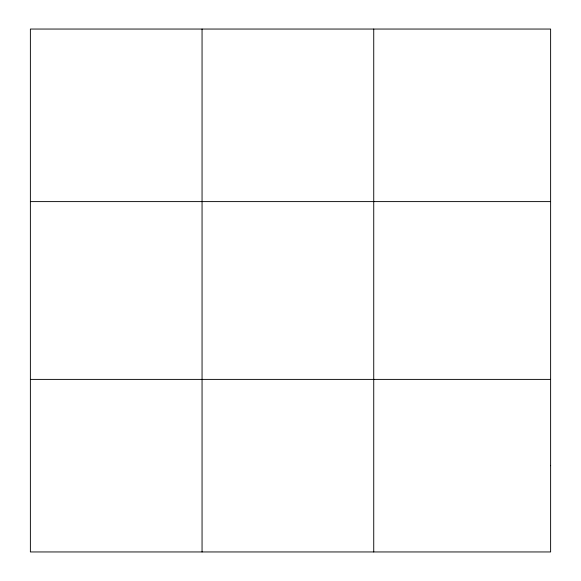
<?xml version="1.0" encoding="UTF-8"?>
<svg xmlns="http://www.w3.org/2000/svg" width="581" height="581" viewBox="0 0 581 581"><rect width="100%" height="100%" fill="white"/><g stroke="black" fill="none" stroke-linecap="round" stroke-linejoin="round"><path stroke-width="0.87" d="M202.057 551.95L202.057 29.05M373.736 551.95L373.736 29.05M30.379 201.607L550.621 201.607M30.379 379.393L550.621 379.393M550.621 465.671L550.621 551.95L30.379 551.95L30.379 29.05L550.621 29.05L550.621 465.671"/></g></svg>
